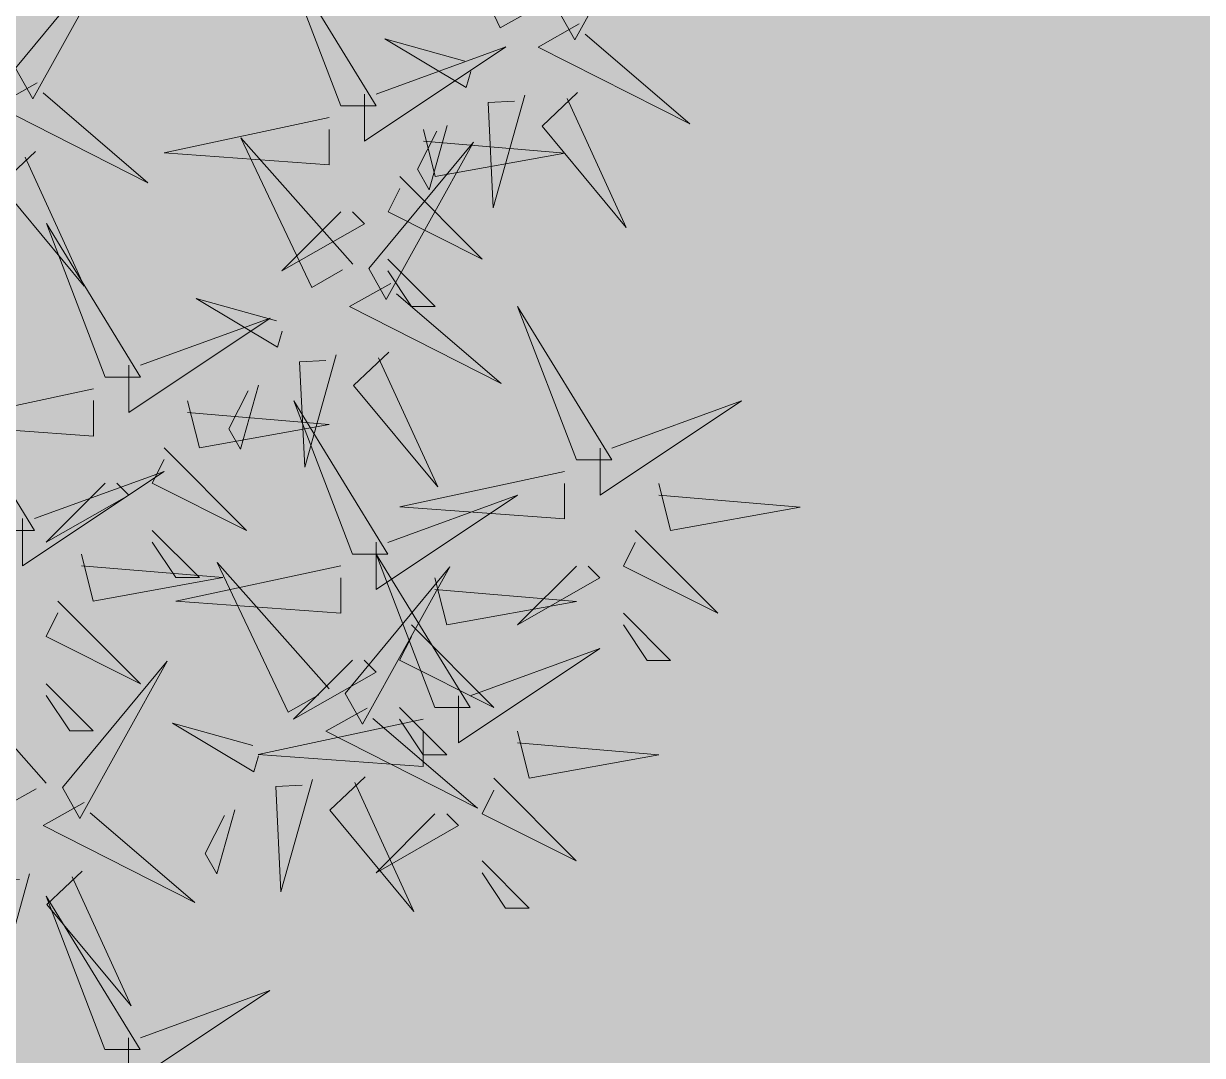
# Model space of a CAD drawing. Header units: millimetres. Extents: x 56222 to 120458, y -162468 to -121287.
# Drawn here: x 114756.26 to 114778.41, y -158138.74 to -158119.35 of the extents above; entities that cross this region are included whole.
import ezdxf

# ---------------------------------------------------------------- set-up
doc = ezdxf.new("R2010")
doc.units = ezdxf.units.MM
doc.header["$MEASUREMENT"] = 0
doc.layers.add('GARDEN', color=7, linetype='Continuous')
doc.layers.add('L-shrub', color=63, linetype='Continuous', lineweight=5)
doc.layers.add('X_GARDEN ( HATCH )', color=251, linetype='Continuous', lineweight=9)

# ---------------------------------------------------------------- blocks, each defined once
blk = doc.blocks.new('autumn shrub')
at = {"layer": 'L-shrub', "color": 22}
for points in [[(53.87, -146.03), (59.64, -119.13), (61.56, -146.03), (55.79, -146.03)], [(118.17, -138.37), (97.58, -120.13), (121.95, -131.67), (119.12, -136.7)], [(3.95, -136.87), (7.73, -130.17), (20.25, -154.9), (5.62, -137.82)], [(132.94, -135.66), (151.27, -130.54), (134.1, -129.69), (133.89, -133.98)], [(15.15, -136.56), (20.61, -130.81), (37.13, -144.54), (16.1, -134.89)], [(75.03, -134.5), (82.73, -134.5), (67.33, -157.56), (75.03, -136.42)], [(69.26, -147.95), (78.88, -138.35), (71.18, -151.8), (69.26, -149.87)], [(88.5, -140.27), (101.96, -153.72), (94.27, -138.35), (90.42, -140.27)], [(101.96, -138.35), (109.66, -146.03), (109.66, -142.19), (103.89, -138.35)], [(118.9, -140.99), (98.25, -158.06), (123.92, -143.83), (118.9, -140.99)], [(80.8, -144.11), (88.5, -146.03), (84.65, -167.17), (82.73, -144.11)], [(76.95, -155.64), (84.65, -163.33), (84.65, -159.48), (78.88, -155.64)], [(102.78, -184.49), (82.19, -166.25), (106.56, -177.79), (103.73, -182.81)], [(33.52, -188.33), (12.93, -170.09), (37.3, -181.63), (34.47, -186.66)], [(103.89, -205.6), (111.58, -205.6), (96.19, -228.66), (103.89, -207.52)], [(65.41, -224.81), (40.4, -215.21), (65.41, -230.58), (65.41, -224.81)], [(-8.07, -221.7), (-28.73, -238.76), (-3.05, -224.53), (-8.07, -221.7)]]:
    blk.add_lwpolyline(points, dxfattribs=at)
at = {"layer": 'L-shrub', "color": 16}
for points in [[(76.95, -130.66), (51.94, -121.05), (76.95, -136.42), (76.95, -130.66)], [(1.55, -133.31), (-19.11, -150.37), (6.57, -136.14), (1.55, -133.31)], [(51.94, -147.95), (26.93, -138.35), (51.94, -153.72), (51.94, -147.95)], [(121.3, -144.56), (125.08, -137.85), (137.61, -162.59), (122.98, -145.5)], [(161.6, -147.95), (136.59, -138.35), (161.6, -153.72), (161.6, -147.95)], [(132.51, -144.25), (137.96, -138.49), (154.48, -152.23), (133.45, -142.57)], [(50.02, -151.8), (57.72, -151.8), (42.32, -174.85), (50.02, -153.72)], [(159.68, -151.8), (167.38, -151.8), (151.98, -174.85), (159.68, -153.72)], [(63.49, -157.56), (76.95, -171.01), (69.26, -155.64), (65.41, -157.56)], [(9.62, -184.46), (15.39, -157.56), (17.31, -184.46), (11.54, -184.46)], [(82.73, -186.38), (88.5, -159.48), (90.42, -186.38), (84.65, -186.38)], [(112.02, -172.03), (108.37, -158.93), (116.31, -172.24), (113.69, -172.97)], [(55.79, -161.4), (63.49, -163.33), (59.64, -184.46), (57.72, -161.4)], [(42.76, -175.87), (39.12, -162.77), (47.05, -176.08), (44.43, -176.81)], [(122.49, -169.1), (132.97, -166.17), (129.62, -164.29), (123.44, -167.43)], [(53.23, -172.94), (63.71, -170.02), (60.36, -168.13), (54.18, -171.27)], [(107.74, -199.83), (113.51, -172.93), (115.43, -199.83), (109.66, -199.83)], [(7.7, -186.38), (-17.31, -176.78), (7.7, -192.15), (7.7, -186.38)], [(25.01, -186.38), (34.63, -176.78), (26.93, -190.23), (25.01, -188.3)], [(117.55, -181.77), (135.88, -176.65), (118.71, -175.8), (118.49, -180.1)], [(80.8, -188.3), (55.79, -178.7), (80.8, -194.07), (80.8, -188.3)], [(98.12, -188.3), (107.74, -178.7), (100.04, -192.15), (98.12, -190.23)], [(48.29, -185.62), (66.62, -180.5), (49.45, -179.65), (49.24, -183.94)], [(105.91, -190.67), (109.69, -183.97), (122.21, -208.7), (107.59, -191.62)], [(117.12, -190.37), (122.57, -184.61), (139.09, -198.34), (118.06, -188.69)], [(36.65, -194.52), (40.43, -187.81), (52.96, -212.55), (38.33, -195.46)], [(103.51, -187.11), (82.85, -204.17), (108.53, -189.94), (103.51, -187.11)], [(5.77, -190.23), (13.47, -190.23), (-1.92, -213.28), (5.77, -192.15)], [(47.86, -194.21), (53.31, -188.45), (69.83, -202.19), (48.8, -192.53)], [(34.25, -190.95), (13.6, -208.02), (39.27, -193.78), (34.25, -190.95)], [(78.88, -192.15), (86.57, -192.15), (71.18, -215.21), (78.88, -194.07)], [(105.81, -201.75), (80.8, -192.15), (105.81, -207.52), (105.81, -201.75)], [(123.13, -201.75), (132.75, -192.15), (125.05, -205.6), (123.13, -203.68)], [(0.43, -206.61), (-3.21, -193.52), (4.73, -206.83), (2.11, -207.56)], [(19.24, -195.99), (32.71, -209.44), (25.01, -194.07), (21.16, -195.99)], [(32.71, -194.07), (40.4, -201.75), (40.4, -197.91), (34.63, -194.07)], [(67.33, -222.89), (73.11, -195.99), (75.03, -222.89), (69.26, -222.89)], [(92.34, -197.91), (105.81, -211.36), (98.12, -195.99), (94.27, -197.91)], [(105.81, -195.99), (113.51, -203.68), (113.51, -199.83), (107.74, -195.99)], [(10.91, -203.69), (21.38, -200.76), (18.04, -198.87), (11.85, -202.01)], [(11.54, -199.83), (19.24, -201.75), (15.39, -222.89), (13.47, -199.83)], [(-8.8, -219.08), (-29.4, -200.83), (-5.02, -212.37), (-7.86, -217.4)], [(84.65, -201.75), (92.34, -203.68), (88.5, -224.81), (86.57, -201.75)], [(117.35, -211.36), (130.82, -224.81), (123.13, -209.44), (119.28, -211.36)], [(130.82, -209.44), (138.52, -217.13), (138.52, -213.28), (132.75, -209.44)], [(5.97, -216.36), (24.3, -211.24), (7.13, -210.39), (6.91, -214.69)], [(82.73, -224.81), (92.34, -215.21), (84.65, -228.66), (82.73, -226.73)], [(109.66, -215.21), (117.35, -217.13), (113.51, -238.26), (111.58, -215.21)], [(-5.67, -225.26), (-1.89, -218.56), (10.63, -243.29), (-4, -226.2)], [(5.53, -224.95), (10.99, -219.19), (27.51, -232.93), (6.48, -223.28)], [(63.49, -228.66), (71.18, -228.66), (55.79, -251.71), (63.49, -230.58)], [(76.95, -234.42), (90.42, -247.87), (82.73, -232.5), (78.88, -234.42)], [(90.42, -232.5), (98.12, -240.18), (98.12, -236.34), (92.34, -232.5)], [(69.26, -238.26), (76.95, -240.18), (73.11, -261.32), (71.18, -238.26)]]:
    blk.add_lwpolyline(points, dxfattribs=at)

msp = doc.modelspace()

# ---------------------------------------------------------------- hatches: boundary and pattern name
at = {"layer": 'X_GARDEN ( HATCH )'}
h = msp.add_hatch(dxfattribs=at)
h.set_pattern_fill('GRASS', color=104, scale=5, style=0)
h.set_pattern_definition([(90, (13594.9812, 893.4752), (-3.535533905, 3.535533905), [0.9375, -6.13356781]), (45, (13594.981, 893.475), (-3.5355339, 3.5355339), [0.9375, -4.0625]), (135, (13594.981, 893.475), (-3.5355339, -3.5355339), [0.9375, -4.0625])])
h.paths.add_polyline_path([(114804.93568, -158099.13434), (114721.68568, -158099.13434), (114721.68568, -158557.13434), (114804.93568, -158557.13434)])

# ---------------------------------------------------------------- block references
at = {"layer": 'GARDEN', "xscale": -0.1152452341248983, "yscale": 0.1152452341048047, "zscale": 0.1152452341176253, "rotation": 89.98217204973258}
msp.add_blockref('autumn shrub', (114740.74341, -158120.0022), dxfattribs=at)

doc.saveas('drawing.dxf')
